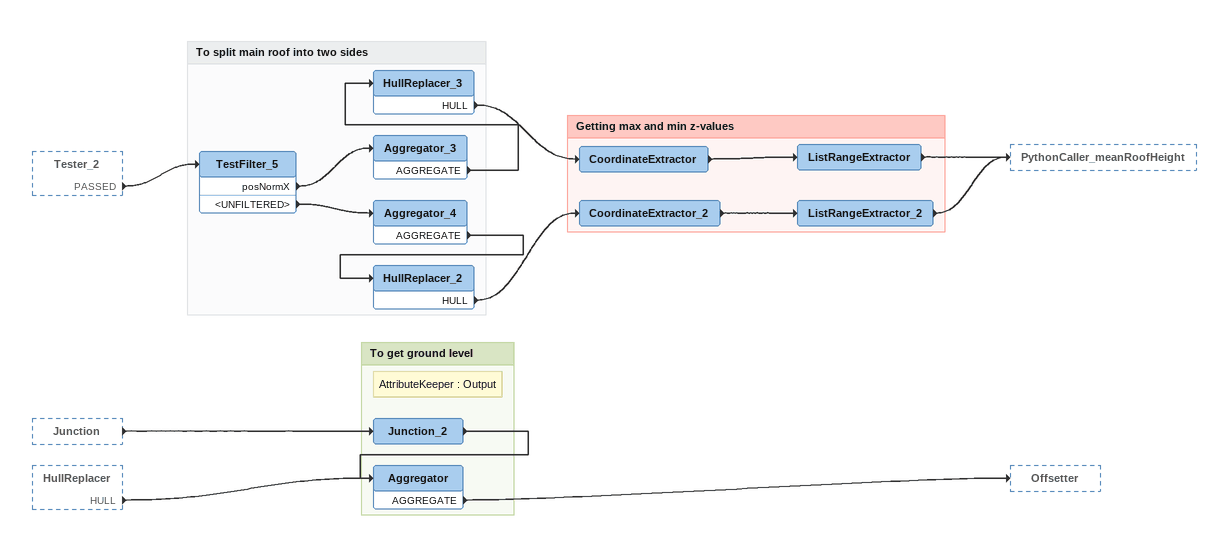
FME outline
Tester_2 [outside]
    PASSED -> TestFilter_5
Junction [outside]
    -> Junction_2
HullReplacer [outside]
    HULL -> Aggregator

Bookmark: To get ground level
Note: AttributeKeeper : Output
Junction_2
    -> Aggregator
Aggregator
    AGGREGATE -> Offsetter

Bookmark: To split main roof into two sides
TestFilter_5
    posNormX -> Aggregator_3
    <UNFILTERED> -> Aggregator_4
Aggregator_3
    AGGREGATE -> HullReplacer_3
HullReplacer_3
    HULL -> CoordinateExtractor
Aggregator_4
    AGGREGATE -> HullReplacer_2
HullReplacer_2
    HULL -> CoordinateExtractor_2

Bookmark: Getting max and min z-values
CoordinateExtractor
    -> ListRangeExtractor
ListRangeExtractor
    -> PythonCaller_meanRoofHeight
CoordinateExtractor_2
    -> ListRangeExtractor_2
ListRangeExtractor_2
    -> PythonCaller_meanRoofHeight
